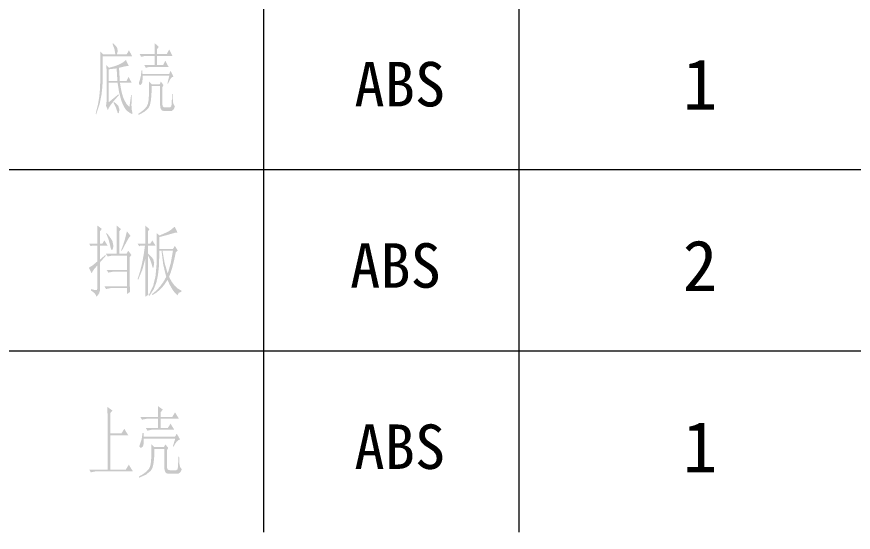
# Model space of a CAD drawing. Header units: millimetres. Extents: x 0 to 260, y 22 to 203.
# Drawn here: x 189.47 to 215.62, y 49.26 to 65.38 of the extents above; entities that cross this region are included whole.
import ezdxf

# ---------------------------------------------------------------- set-up
doc = ezdxf.new("R2010")
doc.units = ezdxf.units.MM

msp = doc.modelspace()

# ---------------------------------------------------------------- hatches: boundary and pattern name
h = msp.add_hatch(color=7)
h.paths.add_polyline_path([(192.281515, 63.489518), (192.280274, 63.71276), (192.276554, 63.869857), (192.351519, 63.783867), (192.527701, 63.830169), (192.68776, 63.893008), (192.813093, 63.963219), (192.885095, 64.031363), (192.974943, 63.841193), (192.937323, 63.840995), (192.874071, 63.83134), (192.785188, 63.81228), (192.670673, 63.783867), (192.695477, 63.375417), (192.90549, 63.375417), (192.969982, 63.498889), (193.064791, 63.31809), (192.700438, 63.31809), (192.727189, 63.149315), (192.757765, 63.004311), (192.79206, 62.883078), (192.829974, 62.785616), (192.910933, 62.642989), (192.994787, 62.557413), (193.049909, 62.937752), (193.069752, 62.928381), (193.062311, 62.752337), (193.059831, 62.604818), (193.067272, 62.481621), (193.089596, 62.376614), (193.092077, 62.348089), (193.079674, 62.338581), (193.029238, 62.360078), (192.937461, 62.42457), (192.883183, 62.477513), (192.83273, 62.550454), (192.785997, 62.643549), (192.742882, 62.756953), (192.672464, 63.020778), (192.626024, 63.31809), (192.351519, 63.31809), (192.351519, 62.709548), (192.65579, 62.957044), (192.665712, 62.928381), (192.524445, 62.767228), (192.41987, 62.635892), (192.352087, 62.534219), (192.321202, 62.462053), (192.261671, 62.604818), (192.276554, 62.666829), (192.281515, 62.756953)])
h.paths.add_polyline_path([(192.351519, 63.736463), (192.351519, 63.375417), (192.620512, 63.375417), (192.595707, 63.765126)])
h.paths.add_polyline_path([(192.081975, 64.2976), (192.171823, 64.202239), (192.55602, 64.202239), (192.530664, 64.354375), (192.471133, 64.525803), (192.481054, 64.554466), (192.574348, 64.462689), (192.615551, 64.39737), (192.630985, 64.30697), (192.605629, 64.202239), (192.9099, 64.202239), (192.979904, 64.335634), (193.079674, 64.145464), (192.161901, 64.145464), (192.161901, 63.931214), (192.161901, 63.744869), (192.161901, 63.586429), (192.161901, 63.455894), (192.151703, 63.208605), (192.121662, 62.932791), (192.060615, 62.636995), (191.9574, 62.32921), (191.941966, 62.357873), (192.006734, 62.608469), (192.051658, 62.866094), (192.066937, 63.011391), (192.077978, 63.185936), (192.084679, 63.389628), (192.086936, 63.622361), (192.086625, 63.849953), (192.085695, 64.038322), (192.084145, 64.18752)])
h.paths.add_polyline_path([(192.51082, 62.718919), (192.600944, 62.647468), (192.653034, 62.585525), (192.682799, 62.471975), (192.665712, 62.386536), (192.645868, 62.357873), (192.629469, 62.37689), (192.61059, 62.433941), (192.568146, 62.555139), (192.500898, 62.690807)])
h = msp.add_hatch(color=7)
h.paths.add_polyline_path([(193.275453, 62.347951), (193.389348, 62.42463), (193.477198, 62.502498), (193.539003, 62.581503), (193.574763, 62.661593), (193.593676, 62.765772), (193.605768, 62.916254), (193.611039, 63.113038), (193.609489, 63.356124), (193.689415, 63.270686), (193.944077, 63.270686), (193.978803, 63.356124), (194.05873, 63.242022), (194.024003, 63.175325), (194.024003, 62.700178), (194.026802, 62.626255), (194.040195, 62.576361), (194.064233, 62.550342), (194.098968, 62.548042), (194.268191, 62.548042), (194.302918, 62.575328), (194.317801, 62.657183), (194.321797, 62.789061), (194.323313, 62.966415), (194.348118, 62.966415), (194.350598, 62.828404), (194.35804, 62.718919), (194.377952, 62.635823), (194.418122, 62.576706), (194.380433, 62.483826), (194.318352, 62.433941), (194.068651, 62.433941), (194.016553, 62.44767), (193.980113, 62.488787), (193.959278, 62.557189), (193.953999, 62.652773), (193.953999, 63.213359), (193.689415, 63.213359), (193.685298, 62.963771), (193.668056, 62.76653), (193.637791, 62.62169), (193.594606, 62.529301), (193.466035, 62.407827), (193.280414, 62.309917)])
h.paths.add_polyline_path([(194.183304, 63.299349), (194.243387, 63.536923), (193.404988, 63.536923), (193.406961, 63.442139), (193.40299, 63.367768), (193.393129, 63.313758), (193.377428, 63.280056), (193.343183, 63.24781), (193.31514, 63.246983), (193.290336, 63.289427), (193.296537, 63.327392), (193.31514, 63.384787), (193.352623, 63.522522), (193.375223, 63.707799), (193.400027, 63.707799), (193.404988, 63.593698), (194.238426, 63.593698), (194.283074, 63.689058), (194.372922, 63.508259), (194.330126, 63.490276), (194.286864, 63.446248), (194.243085, 63.376174), (194.198738, 63.280056)])
h.paths.add_polyline_path([(193.789185, 64.212161), (193.784224, 64.554466), (193.91376, 64.440364), (193.85919, 64.364297), (193.85919, 64.212161), (194.163461, 64.212161), (194.238426, 64.354375), (194.343157, 64.154835), (193.85919, 64.154835), (193.85919, 63.869857), (194.048808, 63.869857), (194.118812, 64.0027), (194.218582, 63.81253), (193.624923, 63.81253), (193.504758, 63.783867), (193.46011, 63.869857), (193.789185, 63.869857), (193.789185, 64.154835), (193.479954, 64.154835), (193.36034, 64.126172), (193.31514, 64.212161)])
h = msp.add_hatch(color=7)
h.paths.add_polyline_path([(192.254598, 57.901994), (192.07876, 57.702454), (192.07876, 56.884451), (192.071017, 56.800752), (192.047823, 56.729973), (192.009229, 56.672216), (191.955288, 56.627585), (191.944961, 56.678848), (191.914015, 56.72763), (191.862503, 56.773932), (191.790474, 56.817754), (191.790474, 56.86571), (191.919045, 56.834635), (191.975683, 56.837046), (191.990841, 56.872669), (191.996078, 56.941777), (191.996078, 57.607094), (191.877015, 57.469153), (191.814177, 57.36015), (191.726533, 57.531026), (191.849317, 57.609575), (191.996078, 57.731118), (191.996078, 58.225558), (191.837879, 58.225558), (191.784962, 58.206265), (191.738109, 58.282333), (191.996078, 58.282333), (191.995681, 58.47829), (191.994562, 58.638694), (191.992822, 58.763544), (191.990565, 58.852841), (192.131125, 58.74811), (192.07876, 58.672042), (192.07876, 58.282333), (192.148764, 58.282333), (192.213256, 58.387064), (192.313578, 58.225558), (192.07876, 58.225558), (192.07876, 57.787893), (192.243022, 57.930658)])
h.paths.add_polyline_path([(193.005904, 57.86396), (193.005983, 57.649192), (193.006223, 57.456742), (193.006631, 57.286602), (193.007213, 57.138768), (193.007976, 57.013232), (193.008927, 56.909988), (193.010072, 56.829029), (193.011416, 56.770349), (192.923773, 56.713574), (192.923773, 56.894373), (192.407284, 56.894373), (192.266173, 56.86571), (192.213256, 56.951148), (192.923773, 56.951148), (192.923773, 57.407554), (192.47784, 57.407554), (192.336729, 57.378891), (192.283812, 57.464881), (192.923773, 57.464881), (192.923773, 57.911365), (192.454138, 57.911365), (192.313578, 57.883253), (192.26011, 57.968691), (192.600761, 57.968691), (192.600365, 58.276984), (192.599245, 58.527141), (192.597505, 58.719111), (192.595249, 58.852841), (192.735809, 58.738739), (192.682892, 58.681964), (192.682892, 57.968691), (192.906134, 57.968691), (192.959051, 58.0635), (193.058269, 57.930658)])
h.paths.add_polyline_path([(192.289875, 58.615267), (192.358088, 58.527314), (192.410592, 58.453623), (192.447385, 58.394195), (192.468469, 58.34903), (192.494927, 58.215636), (192.483352, 58.139568), (192.468056, 58.102637), (192.445318, 58.087203), (192.431891, 58.095161), (192.418102, 58.123996), (192.404003, 58.173709), (192.389645, 58.244299), (192.34541, 58.412902), (192.272236, 58.595974)])
h.paths.add_polyline_path([(192.91771, 58.672042), (193.029055, 58.529829), (192.978274, 58.465336), (192.920466, 58.367771), (192.848119, 58.232241), (192.753447, 58.05413), (192.735809, 58.073422), (192.798716, 58.24299), (192.847154, 58.391474)])
h = msp.add_hatch(color=7)
h.paths.add_polyline_path([(194.445233, 58.016096), (194.394495, 57.771675), (194.342362, 57.561826), (194.288886, 57.386599), (194.234118, 57.246048), (194.319694, 57.090916), (194.412711, 56.967822), (194.51317, 56.876768), (194.621071, 56.817754), (194.621071, 56.77972), (194.537493, 56.746647), (194.49815, 56.665618), (194.417009, 56.746061), (194.33809, 56.853583), (194.261342, 56.988389), (194.186713, 57.150688), (194.084411, 56.996063), (193.97105, 56.865365), (193.846734, 56.758541), (193.711565, 56.67554), (193.69999, 56.703652), (193.833306, 56.816229), (193.952102, 56.944051), (194.056325, 57.087272), (194.145923, 57.246048), (194.053181, 57.626042), (193.9993, 58.0635), (193.934256, 58.0635), (193.916618, 57.55969), (193.888437, 57.305166), (193.839999, 57.07462), (193.754905, 56.858268), (193.617308, 56.646877), (193.60022, 56.67554), (193.737541, 56.961897), (193.810784, 57.26975), (193.84179, 57.592969), (193.852125, 57.925697), (193.846613, 58.615267), (193.934256, 58.539199), (194.056824, 58.59234), (194.154949, 58.637729), (194.22858, 58.67547), (194.277664, 58.705666), (194.409955, 58.814807), (194.49815, 58.634008), (194.417052, 58.6245), (194.315697, 58.595974), (194.161564, 58.550913), (193.934256, 58.491795), (193.934256, 58.120827), (194.357039, 58.120827), (194.415467, 58.215636), (194.503662, 58.073422)])
h.paths.add_polyline_path([(194.028514, 58.0635), (194.095969, 57.681095), (194.192776, 57.350779), (194.286276, 57.671173), (194.357039, 58.0635)])
h.paths.add_polyline_path([(193.576518, 57.921287), (193.576597, 57.675176), (193.576845, 57.455252), (193.577273, 57.261502), (193.577896, 57.093913), (193.578725, 56.952472), (193.579773, 56.837167), (193.581054, 56.747984), (193.582581, 56.684911), (193.488323, 56.618214), (193.490898, 56.853669), (193.492802, 57.131809), (193.493982, 57.452737), (193.494387, 57.816556), (193.397235, 57.462331), (193.271144, 57.16061), (193.253506, 57.179351), (193.327317, 57.41584), (193.390069, 57.668968), (193.441866, 57.93884), (193.482811, 58.225558), (193.347763, 58.225558), (193.300359, 58.206265), (193.253506, 58.282333), (193.494387, 58.282333), (193.492802, 58.596112), (193.488323, 58.852841), (193.623371, 58.738739), (193.576518, 58.672042), (193.576518, 58.282333), (193.647073, 58.282333), (193.711565, 58.387064), (193.811335, 58.225558), (193.576518, 58.225558), (193.576518, 57.978062), (193.6849, 57.87092), (193.74078, 57.797263), (193.769994, 57.683162), (193.755111, 57.578431), (193.74264, 57.535781), (193.734716, 57.521656), (193.717353, 57.545358), (193.69999, 57.617016), (193.65107, 57.764191)])
h = msp.add_hatch(color=7)
h.dxf.hatch_style = 2
h.paths.add_polyline_path([(192.306915, 53.179785), (192.465665, 53.065683), (192.401173, 52.989616), (192.401173, 52.352411), (192.747336, 52.352411), (192.835531, 52.495176), (192.959003, 52.295636), (192.401173, 52.295636), (192.401173, 51.220766), (192.882384, 51.220766), (192.976642, 51.372901), (193.105626, 51.163991), (191.931537, 51.163991), (191.790426, 51.135327), (191.738061, 51.220766), (192.31353, 51.220766), (192.31353, 52.818188)])
h = msp.add_hatch(color=7)
h.paths.add_polyline_path([(193.288735, 51.001933), (193.422991, 51.078613), (193.526447, 51.15648), (193.599104, 51.235485), (193.640962, 51.315575), (193.663303, 51.419755), (193.67748, 51.570236), (193.683595, 51.76702), (193.681752, 52.010106), (193.77601, 51.924668), (194.07532, 51.924668), (194.116661, 52.010106), (194.210367, 51.896005), (194.169026, 51.829308), (194.169026, 51.35416), (194.172342, 51.280237), (194.188112, 51.230343), (194.216388, 51.204324), (194.257221, 51.202025), (194.45676, 51.202025), (194.497757, 51.22931), (194.515189, 51.311165), (194.519668, 51.443043), (194.521253, 51.620397), (194.550467, 51.620397), (194.553361, 51.482386), (194.562043, 51.372901), (194.585607, 51.289806), (194.633149, 51.230688), (194.588914, 51.137808), (194.515741, 51.087923), (194.221943, 51.087923), (194.160767, 51.101652), (194.117832, 51.142769), (194.093191, 51.211171), (194.086895, 51.306755), (194.086895, 51.867341), (193.77601, 51.867341), (193.770928, 51.617753), (193.750654, 51.420512), (193.715083, 51.275672), (193.664113, 51.183283), (193.512942, 51.061809), (193.294799, 50.9639)])
h.paths.add_polyline_path([(194.356991, 51.953331), (194.427546, 52.190905), (193.441422, 52.190905), (193.443704, 52.096122), (193.43901, 52.021751), (193.427392, 51.96774), (193.4089, 51.934038), (193.36873, 51.901792), (193.335589, 51.900966), (193.306374, 51.943409), (193.31354, 51.981374), (193.335589, 52.038769), (193.379548, 52.176504), (193.406144, 52.361781), (193.43591, 52.361781), (193.441422, 52.24768), (194.421483, 52.24768), (194.474399, 52.34304), (194.579682, 52.162242), (194.529659, 52.144258), (194.478809, 52.10023), (194.427133, 52.030157), (194.374629, 51.934038)])
h.paths.add_polyline_path([(193.893418, 52.866143), (193.887355, 53.208448), (194.040042, 53.094347), (193.97555, 53.018279), (193.97555, 52.866143), (194.333839, 52.866143), (194.421483, 53.008357), (194.544955, 52.808817), (193.97555, 52.808817), (193.97555, 52.523839), (194.198241, 52.523839), (194.280923, 52.656682), (194.398332, 52.466512), (193.699942, 52.466512), (193.558831, 52.437849), (193.505914, 52.523839), (193.893418, 52.523839), (193.893418, 52.808817), (193.529616, 52.808817), (193.388505, 52.780154), (193.335589, 52.866143)])

# ---------------------------------------------------------------- linework, layer by layer
at = {"color": 7, "lineweight": 0}
for points in [[(197.188314, 77.599752), (197.188314, 49.260407)], [(205.165784, 77.599752), (205.165784, 49.260407)], [(255.392837, 60.596145), (181.233304, 60.596145)], [(255.392837, 54.928241), (181.233304, 54.928241)]]:
    msp.add_lwpolyline(points, dxfattribs=at)

# ---------------------------------------------------------------- texts
at = {"color": 7, "attachment_point": 1}
for s, insert, char_height in [('{\\fSimSun|b0|i0|c0;ABS}', (200.027928, 63.967158), 1.390099), ('{\\fSimSun|b0|i0|c0;1}', (210.292694, 64.060562), 1.588682), ('{\\fSimSun|b0|i0|c0;ABS}', (199.892519, 58.297529), 1.390099), ('{\\fSimSun|b0|i0|c0;2}', (210.292246, 58.392467), 1.588682), ('{\\fSimSun|b0|i0|c0;ABS}', (200.027928, 52.631071), 1.390099), ('{\\fSimSun|b0|i0|c0;1}', (210.292694, 52.724562), 1.588682)]:
    msp.add_mtext(s, dxfattribs=dict(at, insert=insert, char_height=char_height))

doc.saveas('drawing.dxf')
